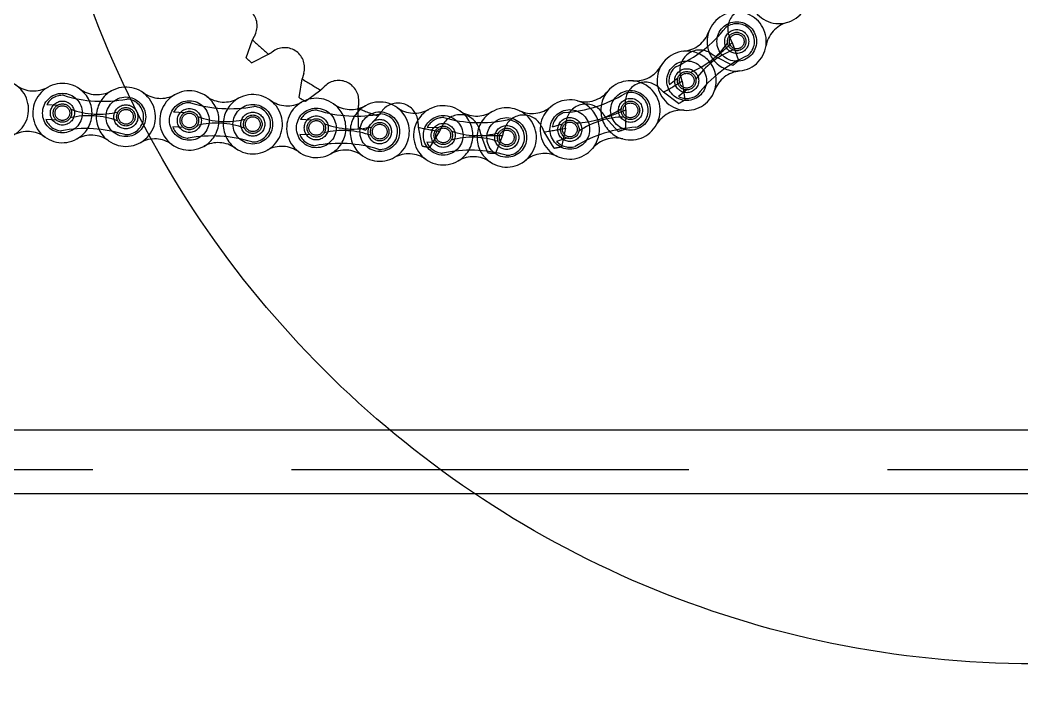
# Model space of a CAD drawing. Header units: metres. Extents: x 0 to 21025, y 0 to 14850.
# Drawn here: x 6287.9 to 6488, y 13000.9 to 13137.4 of the extents above; entities that cross this region are included whole.
import ezdxf

# ---------------------------------------------------------------- set-up
doc = ezdxf.new("R2010")
doc.units = ezdxf.units.M
doc.header["$LTSCALE"] = 25
doc.linetypes.add('HIDDEN2', pattern=[4.7625, 3.175, -1.5875])
doc.linetypes.add('PHANTOM', pattern=[63.5, 31.75, -6.35, 6.35, -6.35, 6.35, -6.35])
for name, color, linetype in [('SDM', 7, 'Continuous'), ('SL4', 4, 'Continuous'), ('SRE', 2, 'PHANTOM'), ('ST1', 7, 'HIDDEN2')]:
    doc.layers.add(name, color=color, linetype=linetype)
doc.styles.add('ROMANS', font='ROMANS.SHX')
doc.dimstyles.new('25___1-25', dxfattribs={"dimscale": 25, "dimtxt": 2.5, "dimasz": 2, "dimexe": 1.5, "dimexo": 1, "dimgap": 0.5, "dimtad": 1, "dimzin": 12, "dimtxsty": 'ROMANS', "dimcen": 0, "dimclrd": 256, "dimclre": 256, "dimclrt": 3, "dimazin": 3, "dimtfac": 1, "dimtmove": 0, "dimatfit": 0, "dimfxl": 1, "dimlwd": -1, "dimlwe": -1, "dimarcsym": 0})

msp = doc.modelspace()

# ---------------------------------------------------------------- linework, layer by layer
at = {"layer": 'SL4'}
for p, q in [((5588.014, 13055.444), (6490.514, 13055.444)), ((6490.514, 13042.681), (5783.277, 13042.681))]:
    msp.add_line(p, q, dxfattribs=at)
at = {"layer": 'SRE'}
msp.add_circle((6490.514, 13209.502), 200.805, dxfattribs=at)
at = {"layer": 'ST1'}
for p, q in [((6333.017, 13129.807), (6334.297, 13133.385)), ((6430.144, 13132.839), (6431.383, 13129.246)), ((6337.535, 13130.524), (6334.141, 13128.813)), ((6430.248, 13128.266), (6426.874, 13130.015)), ((6343.611, 13121.85), (6344.232, 13125.6)), ((6419.257, 13125.711), (6417.586, 13124.401)), ((6420.121, 13125.168), (6420.7, 13121.411)), ((6347.928, 13123.363), (6344.894, 13121.074)), ((6419.408, 13120.649), (6416.4, 13122.973)), ((6421.078, 13123.388), (6419.407, 13122.078)), ((6295.314, 13120.305), (6293.193, 13120.429)), ((6320.67, 13118.82), (6318.55, 13118.944)), ((6355.455, 13115.914), (6355.396, 13119.714)), ((6359.432, 13118.173), (6356.856, 13115.378)), ((6407.381, 13115.091), (6404.837, 13117.914)), ((6408.89, 13119.409), (6408.789, 13115.61)), ((6295.141, 13117.358), (6293.021, 13117.482)), ((6320.498, 13115.873), (6318.377, 13115.997)), ((6346.027, 13117.335), (6343.907, 13117.459)), ((6368.168, 13112.187), (6367.432, 13115.916)), ((6371.345, 13115.824), (6369.222, 13115.895)), ((6396.194, 13116.561), (6394.169, 13115.922)), ((6396.812, 13115.748), (6396.033, 13112.028)), ((6345.854, 13114.388), (6343.734, 13114.512)), ((6371.679, 13115.12), (6369.643, 13111.911)), ((6381.343, 13110.79), (6379.953, 13114.328)), ((6384.274, 13114.303), (6382.843, 13110.782)), ((6394.556, 13111.769), (6392.556, 13115.001)), ((6371.246, 13112.874), (6369.124, 13112.945)), ((6397.083, 13113.746), (6395.057, 13113.107)), ((5540.514, 13055.444), (6540.514, 13055.444)), ((6540.514, 13047.444), (5540.514, 13047.444))]:
    msp.add_line(p, q, dxfattribs=at)
at = {"layer": 'ST1', "flags": 128}
msp.add_lwpolyline([(6357.734, 13116.394), (6357.565, 13116.1), (6357.329, 13115.195)], dxfattribs=at)
at = {"layer": 'ST1'}
for centre, radius in [((6431.035, 13133.067), 3.96), ((6431.035, 13133.067), 2.398), ((6431.035, 13133.067), 1.845), ((6431.035, 13133.067), 1.476), ((6421.039, 13125.233), 3.96), ((6421.039, 13125.233), 2.398), ((6421.039, 13125.233), 1.845), ((6421.039, 13125.233), 1.476), ((6296.332, 13118.767), 3.96), ((6309.011, 13118.025), 3.96), ((6409.805, 13119.309), 3.96), ((6296.332, 13118.767), 2.398), ((6296.332, 13118.767), 1.845), ((6296.332, 13118.767), 1.476), ((6309.011, 13118.025), 2.399), ((6309.011, 13118.025), 1.845), ((6321.689, 13117.282), 3.96), ((6334.367, 13116.54), 3.96), ((6347.046, 13115.797), 3.96), ((6409.805, 13119.309), 2.398), ((6409.805, 13119.309), 1.845), ((6409.805, 13119.309), 1.476), ((6309.011, 13118.025), 1.476), ((6321.689, 13117.282), 2.398), ((6321.689, 13117.282), 1.845), ((6321.689, 13117.282), 1.476), ((6334.367, 13116.54), 2.398), ((6334.367, 13116.54), 1.845), ((6334.367, 13116.54), 1.476), ((6347.046, 13115.797), 2.399), ((6359.724, 13115.055), 3.96), ((6372.402, 13114.312), 3.96), ((6385.095, 13113.888), 3.96), ((6397.694, 13115.487), 3.96), ((6397.694, 13115.487), 2.398), ((6347.046, 13115.797), 1.845), ((6347.046, 13115.797), 1.476), ((6359.724, 13115.055), 1.845), ((6359.724, 13115.055), 1.476), ((6372.402, 13114.312), 2.399), ((6372.402, 13114.312), 1.845), ((6372.402, 13114.312), 1.476), ((6385.095, 13113.888), 2.399), ((6397.694, 13115.487), 1.845), ((6397.694, 13115.487), 1.476), ((6385.095, 13113.888), 1.845), ((6385.095, 13113.888), 1.476)]:
    msp.add_circle(centre, radius, dxfattribs=at)
for centre, radius, start, end in [((6439.471, 13142.56), 5.92, 116.22553, 1.09215), ((6331.236, 13136.211), 4, 333.45802, 113.31794), ((6431.035, 13133.067), 5.92, 275.65427, 160.52088), ((6433.237, 13135.63), 4, 66.02945, 205.88937), ((6408.088, 13152.051), 26.322, 294.12772, 322.04743), ((6431.035, 13133.067), 3.552, 308.08758, 128.08758), ((6442.723, 13131.175), 5.92, 105.9399, 170.80652), ((6353.273, 13124.576), 20.92, 151.92149, 155.09877), ((6419.873, 13137.015), 5.92, 275.65427, 340.52088), ((6431.035, 13133.067), 5.92, 160.5208, 275.65433), ((6411.069, 13124.247), 20.92, 24.24862, 27.4259), ((6382.514, 13184.681), 70.4, 226.77247, 230.28921), ((6340.715, 13127.833), 4, 343.74373, 123.60365), ((6415.95, 13142.02), 16.175, 291.08058, 325.09457), ((6382.514, 13184.681), 70.4, 309.05818, 312.57492), ((6382.514, 13184.681), 73.9, 227.94934, 229.11233), ((6326.46, 13148.272), 20.92, 301.96291, 305.14019), ((6421.039, 13125.233), 5.92, 95.65427, 340.52088), ((6423.663, 13127.361), 4, 55.74373, 195.60365), ((6421.039, 13125.233), 5.92, 340.52087, 95.65428), ((6436.124, 13116.279), 16.175, 111.08058, 145.09457), ((6443.986, 13106.249), 26.322, 114.12772, 142.04743), ((6438.15, 13147.636), 20.92, 234.2072, 237.38448), ((6410.761, 13131.11), 5.92, 265.36863, 330.23525), ((6421.039, 13125.233), 3.552, 128.08758, 193.53421), ((6382.514, 13184.681), 73.9, 310.23506, 311.39805), ((6364.475, 13120.321), 20.92, 162.2072, 165.38448), ((6399.819, 13120.12), 20.92, 13.96291, 17.14019), ((6432.201, 13121.284), 5.92, 95.65427, 160.52088), ((6283.654, 13119.509), 5.92, 234.21502, 119.08164), ((6290.578, 13129.114), 5.92, 234.21502, 299.08164), ((6296.332, 13118.767), 5.92, 54.21502, 299.08164), ((6309.011, 13118.025), 5.92, 234.21502, 119.08164), ((6382.514, 13184.681), 70.4, 237.05818, 240.57492), ((6333.862, 13138.849), 20.92, 312.24862, 315.4259), ((6351.537, 13121.284), 4, 354.02945, 133.88937), ((6409.805, 13119.309), 5.92, 255.08299, 139.94961), ((6412.767, 13120.935), 4, 45.45802, 185.31794), ((6430.641, 13138.297), 20.92, 223.92149, 227.09877), ((6382.514, 13184.681), 70.4, 298.77247, 302.28921), ((6296.332, 13118.767), 3.552, 86.64833, 152.09497), ((6304.373, 13147.443), 26.322, 252.68848, 280.60819), ((6296.332, 13118.767), 5.92, 299.08158, 54.21509), ((6303.256, 13128.372), 5.92, 234.21502, 299.08164), ((6309.011, 13118.025), 5.92, 119.08158, 234.21509), ((6315.934, 13127.629), 5.92, 234.21502, 299.08164), ((6321.689, 13117.282), 5.92, 54.21502, 299.08164), ((6321.689, 13117.282), 5.92, 299.08158, 54.21509), ((6328.612, 13126.887), 5.92, 234.21502, 299.08164), ((6334.367, 13116.54), 5.92, 234.21502, 119.08164), ((6382.514, 13184.681), 73.9, 238.23506, 239.39805), ((6394.992, 13145.145), 26.322, 273.55645, 301.47615), ((6400.742, 13126.928), 5.92, 255.08299, 319.94961), ((6409.805, 13119.309), 5.92, 139.94968, 255.08294), ((6409.805, 13119.309), 3.552, 287.5163, 107.5163), ((6421.039, 13125.233), 3.552, 242.64094, 308.08758), ((6309.011, 13118.025), 3.552, 266.64833, 86.64833), ((6321.689, 13117.282), 3.552, 86.64833, 152.09497), ((6329.729, 13145.958), 26.322, 252.68848, 280.60819), ((6334.367, 13116.54), 5.92, 119.08158, 234.21509), ((6334.367, 13116.54), 3.552, 266.64833, 86.64833), ((6341.291, 13126.144), 5.92, 234.21502, 299.08164), ((6347.046, 13115.797), 5.92, 54.21502, 299.08164), ((6347.046, 13115.797), 5.92, 299.08158, 54.21509), ((6353.969, 13125.402), 5.92, 234.21502, 299.08164), ((6359.724, 13115.055), 5.92, 119.08158, 234.21509), ((6376.256, 13118.134), 20.92, 172.49292, 175.6702), ((6359.724, 13115.055), 5.92, 234.21502, 119.08164), ((6363.355, 13116.771), 4, 4.31516, 144.17508), ((6366.647, 13124.659), 5.92, 234.21502, 299.08164), ((6372.402, 13114.312), 5.92, 55.65436, 300.52098), ((6385.095, 13113.888), 5.92, 235.65436, 120.52098), ((6390.137, 13124.601), 5.92, 244.79736, 309.66398), ((6397.694, 13115.487), 5.92, 75.08299, 319.94961), ((6400.898, 13116.557), 4, 35.17231, 175.03223), ((6397.694, 13115.487), 5.92, 319.94958, 75.08302), ((6388.014, 13118.067), 20.92, 3.67719, 6.85447), ((6382.514, 13184.681), 73.9, 299.94934, 301.11233), ((6301.716, 13102.071), 16.175, 69.64134, 103.65533), ((6303.628, 13134.72), 16.175, 249.64134, 283.65533), ((6328.984, 13133.235), 16.175, 249.64134, 283.65533), ((6347.046, 13115.797), 3.552, 86.64833, 152.09497), ((6355.086, 13144.473), 26.322, 252.68848, 280.60819), ((6382.514, 13184.681), 70.4, 247.3439, 250.86063), ((6342.828, 13130.898), 20.92, 322.53434, 325.71162), ((6359.724, 13115.055), 3.552, 266.64833, 86.64833), ((6372.402, 13114.312), 3.552, 88.08767, 153.53431), ((6375.789, 13114.442), 4, 14.60088, 154.4608), ((6379.719, 13143.181), 26.322, 254.12782, 282.04752), ((6372.402, 13114.312), 5.92, 300.52097, 55.65437), ((6379.082, 13124.088), 5.92, 235.65436, 300.52098), ((6385.095, 13113.888), 5.92, 120.52097, 235.65437), ((6388.439, 13114.37), 4, 24.88659, 164.74651), ((6397.694, 13115.487), 3.552, 107.5163, 172.96294), ((6398.828, 13132.992), 16.175, 270.5093, 304.5233), ((6408.671, 13101.804), 16.175, 90.5093, 124.5233), ((6421.585, 13130.449), 20.92, 213.63577, 216.81305), ((6382.514, 13184.681), 70.4, 288.48676, 292.00349), ((6420.083, 13113.431), 5.92, 85.36863, 150.23525), ((6296.332, 13118.767), 3.552, 201.2017, 266.64833), ((6321.689, 13117.282), 3.552, 201.2017, 266.64833), ((6327.072, 13100.586), 16.175, 69.64134, 103.65533), ((6354.341, 13131.75), 16.175, 249.64134, 283.65533), ((6382.514, 13184.681), 73.9, 248.52077, 249.68376), ((6359.724, 13115.055), 2.398, 176.64833, 128.97963), ((6388.239, 13118.086), 20.92, 182.77863, 185.95591), ((6382.514, 13184.681), 70.4, 257.62961, 261.14635), ((6353.069, 13124.676), 20.92, 332.82005, 335.99733), ((6385.095, 13113.888), 3.552, 268.08767, 88.08767), ((6411.274, 13124.345), 20.92, 203.35006, 206.52734), ((6382.514, 13184.681), 70.4, 278.20104, 281.71778), ((6376.031, 13118.156), 20.92, 353.39148, 356.56876), ((6412.507, 13089.65), 26.322, 93.55645, 121.47615), ((6289.409, 13109.162), 5.92, 54.21502, 119.08164), ((6300.97, 13089.349), 26.322, 72.68848, 100.60819), ((6302.087, 13108.42), 5.92, 54.21502, 119.08164), ((6326.327, 13087.864), 26.322, 72.68848, 100.60819), ((6347.046, 13115.797), 3.552, 201.2017, 266.64833), ((6352.429, 13099.101), 16.175, 69.64134, 103.65533), ((6378.203, 13097.757), 16.175, 71.08067, 105.09467), ((6379.294, 13130.443), 16.175, 251.08067, 285.09467), ((6400.038, 13120.179), 20.92, 193.06435, 196.24162), ((6382.514, 13184.681), 70.4, 267.91533, 271.43206), ((6364.256, 13120.383), 20.92, 343.10577, 346.28304), ((6406.757, 13107.868), 5.92, 75.08299, 139.94961), ((6382.514, 13184.681), 73.9, 289.66363, 290.82662), ((6314.766, 13107.677), 5.92, 54.21502, 119.08164), ((6327.444, 13106.935), 5.92, 54.21502, 119.08164), ((6340.122, 13106.192), 5.92, 54.21502, 119.08164), ((6351.684, 13086.379), 26.322, 72.68848, 100.60819), ((6382.514, 13184.681), 73.9, 258.80648, 259.96948), ((6372.402, 13114.312), 3.552, 202.64103, 268.08767), ((6382.514, 13184.681), 73.9, 279.37791, 280.54091), ((6397.694, 13115.487), 3.552, 222.06966, 287.5163), ((6352.8, 13105.45), 5.92, 54.21502, 119.08164), ((6365.479, 13104.707), 5.92, 54.21502, 119.08164), ((6377.778, 13085.02), 26.322, 74.12782, 102.04752), ((6378.415, 13104.113), 5.92, 55.65436, 120.52098), ((6382.514, 13184.681), 73.9, 269.0922, 270.25519), ((6392.652, 13104.774), 5.92, 64.79736, 129.66398)]:
    msp.add_arc(centre, radius, start, end, dxfattribs=at)

# ---------------------------------------------------------------- leaders
at = {"layer": 'SDM'}
msp.add_leader([(6136.895, 13042.681), (6136.895, 12844.91), (6355.312, 12844.91)], dimstyle='25___1-25', override={"dimgap": 0.5, "dimtad": 0}, dxfattribs=at)

doc.saveas('drawing.dxf')
